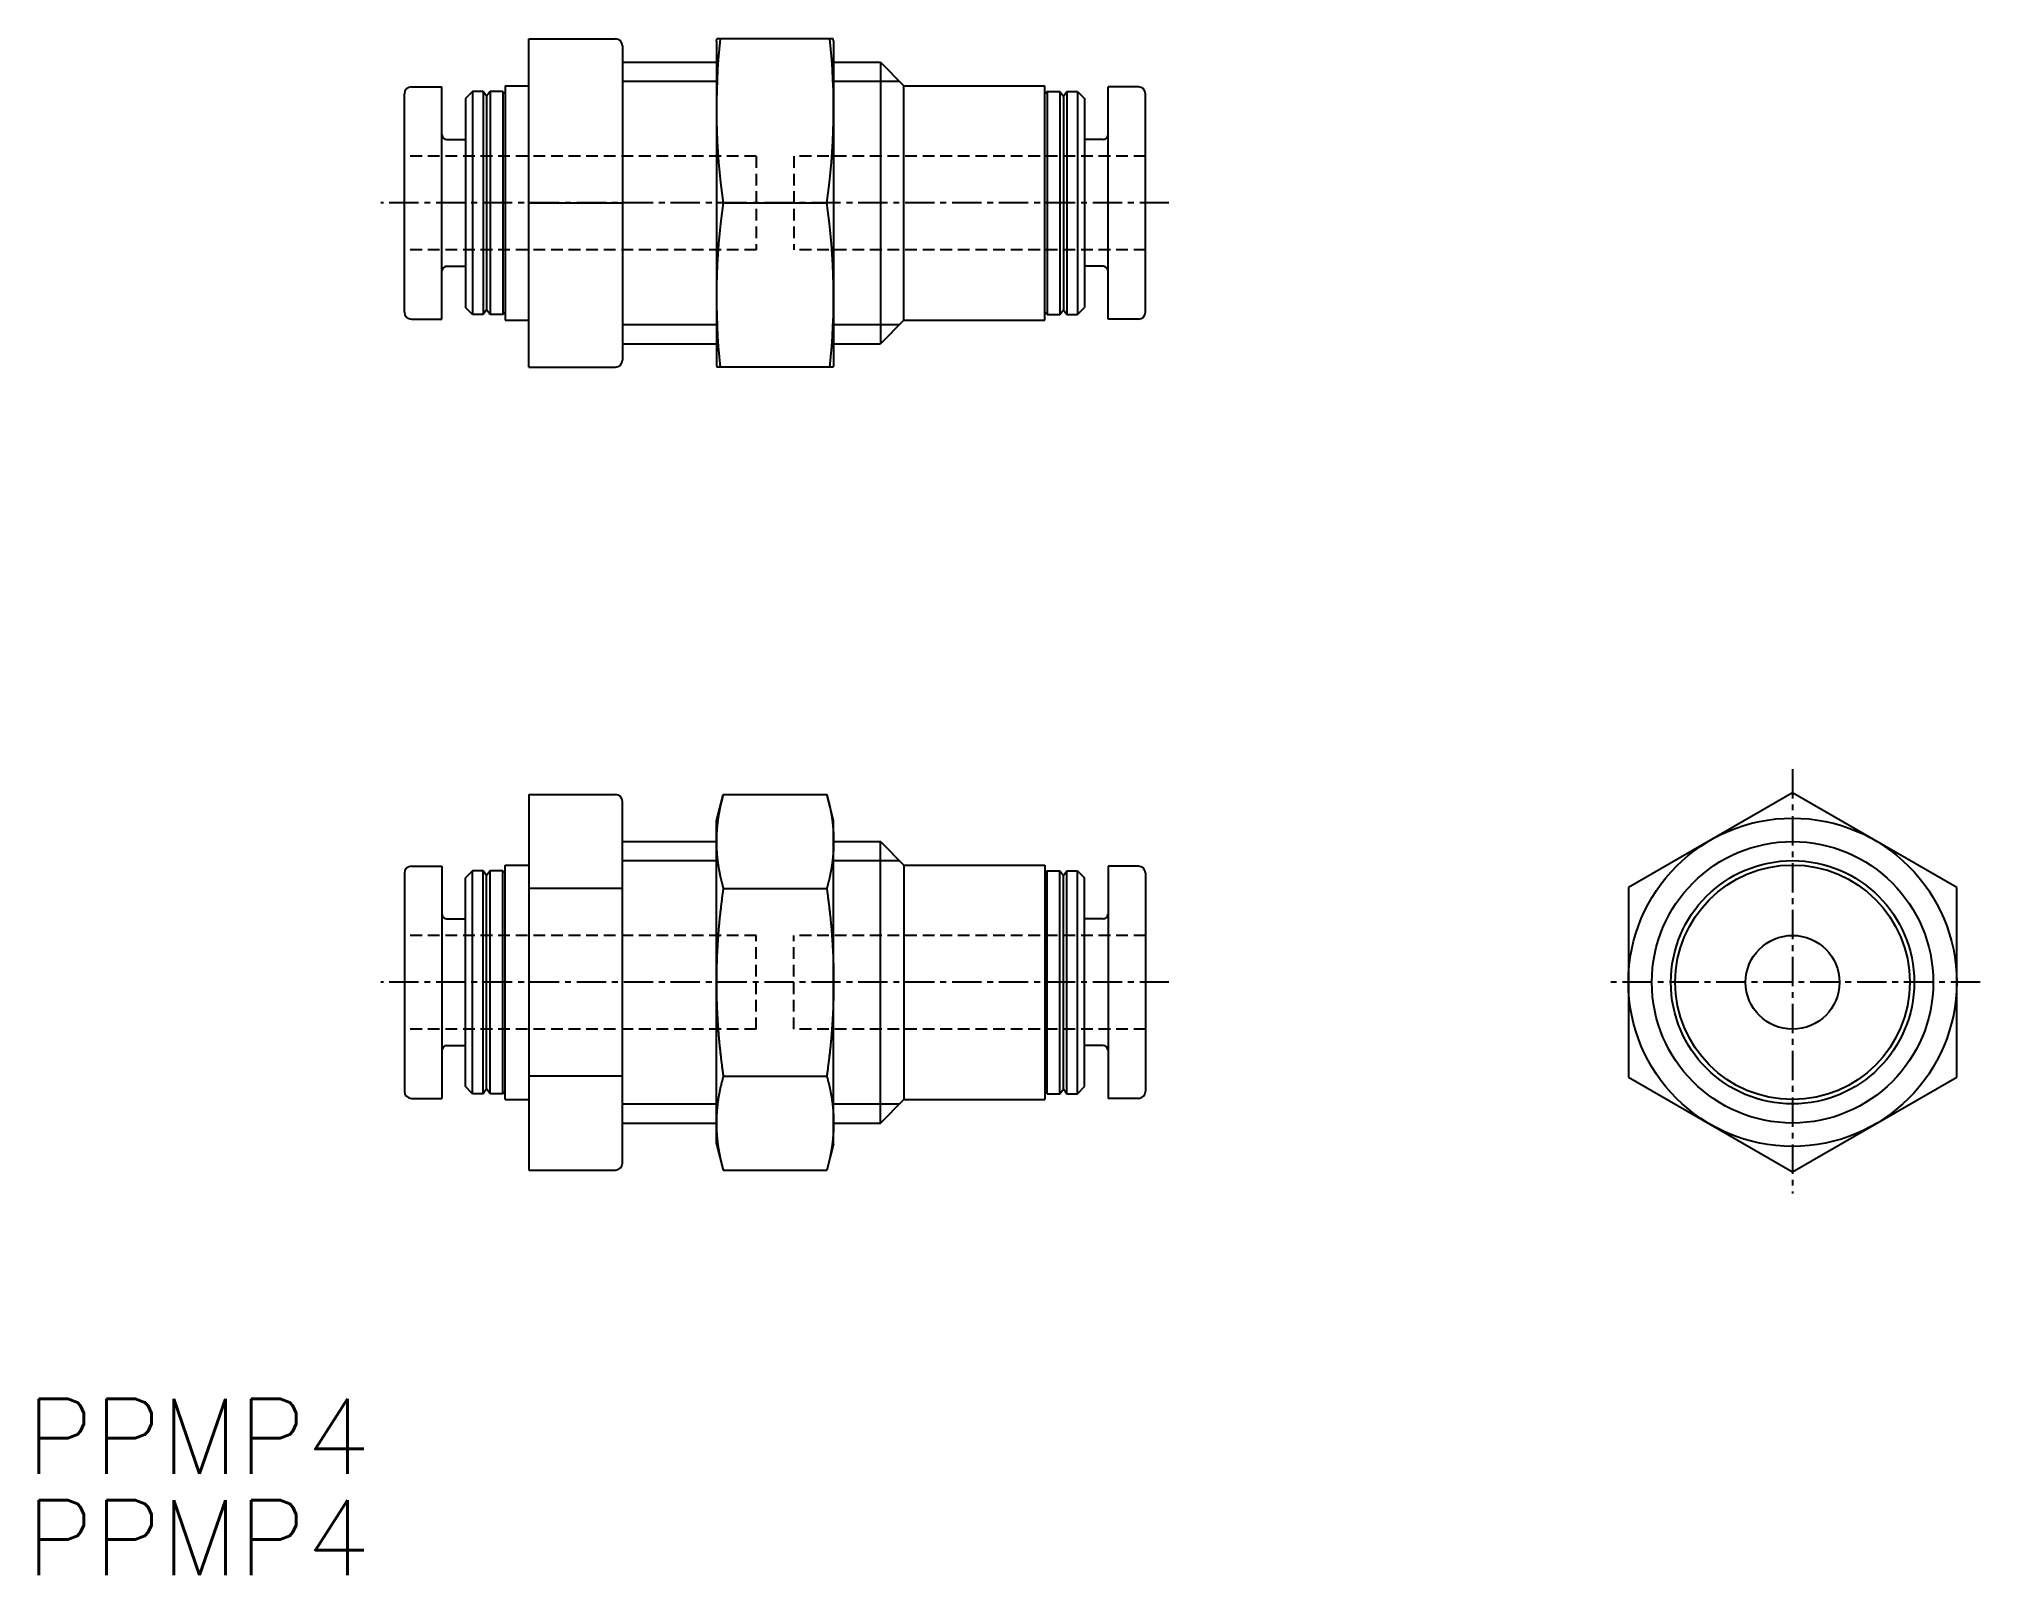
# Model space of a CAD drawing. Extents: x 18.2 to 101, y -10.9 to 54.6.
import ezdxf

# ---------------------------------------------------------------- set-up
doc = ezdxf.new("R2010")
doc.units = 0
doc.linetypes.add('CENTER', pattern=[2, 1.25, -0.25, 0.25, -0.25])
doc.linetypes.add('DASHED', pattern=[0.75, 0.5, -0.25])
doc.layers.get('0').update_dxf_attribs({"linetype": 'CONTINUOUS'})
doc.layers.add('CENTER', color=1, linetype='CENTER')
doc.styles.get("Standard").update_dxf_attribs({"font": 'txt.shx'})

msp = doc.modelspace()

# ---------------------------------------------------------------- linework, layer by layer
at = {"color": 7, "linetype": 'CONTINUOUS'}
for p, q in [((39.094, 40.638), (39.094, 54.638)), ((39.094, 54.638), (42.794, 54.638)), ((47.094, 54.538), (47.121, 54.638)), ((52.068, 54.638), (47.121, 54.638)), ((52.094, 54.538), (52.068, 54.638)), ((43.094, 54.338), (43.094, 40.938)), ((47.094, 54.538), (47.094, 40.738)), ((52.094, 54.538), (52.094, 40.738)), ((43.094, 53.638), (47.094, 53.638)), ((52.094, 53.638), (54.094, 53.638)), ((54.094, 53.638), (55.094, 52.638)), ((54.094, 53.638), (54.094, 41.638)), ((33.794, 42.988), (33.794, 52.288)), ((34.094, 52.588), (35.394, 52.588)), ((35.394, 42.688), (35.394, 52.588)), ((36.694, 52.388), (36.394, 52.088)), ((36.694, 52.388), (36.694, 42.888)), ((37.144, 52.388), (36.694, 52.388)), ((37.294, 52.188), (37.144, 52.388)), ((37.144, 52.388), (37.144, 42.888)), ((37.444, 52.388), (37.294, 52.188)), ((37.294, 52.188), (37.294, 43.088)), ((37.994, 52.388), (37.444, 52.388)), ((37.444, 52.388), (37.444, 42.888)), ((37.994, 52.388), (38.094, 52.288)), ((37.994, 52.388), (37.994, 42.888)), ((38.094, 52.638), (39.094, 52.638)), ((38.094, 52.638), (38.094, 42.638)), ((55.094, 52.638), (61.094, 52.638)), ((55.094, 42.638), (55.094, 52.638)), ((61.094, 42.638), (61.094, 52.638)), ((61.194, 52.388), (61.094, 52.288)), ((61.194, 52.388), (61.744, 52.388)), ((61.194, 52.388), (61.194, 42.888)), ((61.744, 52.388), (61.744, 42.888)), ((61.744, 52.388), (61.894, 52.188)), ((61.894, 52.188), (62.044, 52.388)), ((61.894, 52.188), (61.894, 43.088)), ((62.044, 52.388), (62.044, 42.888)), ((62.044, 52.388), (62.494, 52.388)), ((62.494, 52.388), (62.794, 52.088)), ((62.494, 52.388), (62.494, 42.888)), ((63.794, 42.688), (63.794, 52.588)), ((65.094, 52.588), (63.794, 52.588)), ((65.394, 42.988), (65.394, 52.288)), ((36.394, 52.088), (36.394, 43.188)), ((62.794, 52.088), (62.794, 43.188)), ((35.594, 50.338), (36.394, 50.338)), ((63.594, 50.338), (62.794, 50.338)), ((39.094, 47.638), (43.094, 47.638)), ((47.391, 47.638), (51.798, 47.638)), ((35.594, 44.938), (36.394, 44.938)), ((63.594, 44.938), (62.794, 44.938)), ((36.694, 42.888), (36.394, 43.188)), ((37.294, 43.088), (37.144, 42.888)), ((37.444, 42.888), (37.294, 43.088)), ((61.744, 42.888), (61.894, 43.088)), ((61.894, 43.088), (62.044, 42.888)), ((62.494, 42.888), (62.794, 43.188)), ((34.094, 42.688), (35.394, 42.688)), ((37.144, 42.888), (36.694, 42.888)), ((37.994, 42.888), (37.444, 42.888)), ((37.994, 42.888), (38.094, 42.988)), ((38.094, 42.638), (39.094, 42.638)), ((55.094, 42.638), (54.094, 41.638)), ((55.094, 42.638), (61.094, 42.638)), ((61.194, 42.888), (61.094, 42.988)), ((61.194, 42.888), (61.744, 42.888)), ((62.044, 42.888), (62.494, 42.888)), ((65.094, 42.688), (63.794, 42.688)), ((43.094, 41.638), (47.094, 41.638)), ((52.094, 41.638), (54.094, 41.638)), ((39.094, 40.638), (42.794, 40.638)), ((47.094, 40.738), (47.121, 40.638)), ((52.068, 40.638), (47.121, 40.638)), ((52.094, 40.738), (52.068, 40.638)), ((39.094, 22.415), (39.094, 6.403)), ((39.094, 22.415), (42.794, 22.415)), ((47.094, 21.309), (47.391, 22.415)), ((47.391, 22.415), (51.798, 22.415)), ((52.094, 21.309), (51.798, 22.415)), ((92.982, 22.492), (85.982, 18.45)), ((99.982, 18.45), (92.982, 22.492)), ((43.094, 6.703), (43.094, 22.115)), ((47.094, 7.509), (47.094, 21.309)), ((52.094, 7.509), (52.094, 21.309)), ((43.094, 20.409), (47.094, 20.409)), ((52.094, 20.409), (54.094, 20.409)), ((54.094, 8.409), (54.094, 20.409)), ((55.094, 19.409), (54.094, 20.409)), ((33.794, 19.059), (33.794, 9.759)), ((34.094, 19.359), (35.394, 19.359)), ((35.394, 19.359), (35.394, 9.459)), ((36.694, 19.159), (36.394, 18.859)), ((37.144, 19.159), (36.694, 19.159)), ((36.694, 9.659), (36.694, 19.159)), ((37.144, 9.659), (37.144, 19.159)), ((37.294, 18.959), (37.144, 19.159)), ((37.444, 19.159), (37.294, 18.959)), ((37.994, 19.159), (37.444, 19.159)), ((37.444, 9.659), (37.444, 19.159)), ((37.994, 9.659), (37.994, 19.159)), ((37.994, 19.159), (38.094, 19.059)), ((38.094, 9.409), (38.094, 19.409)), ((38.094, 19.409), (39.094, 19.409)), ((55.094, 19.409), (55.094, 9.409)), ((55.094, 19.409), (61.094, 19.409)), ((61.094, 19.409), (61.094, 9.409)), ((61.194, 19.159), (61.094, 19.059)), ((61.194, 9.659), (61.194, 19.159)), ((61.194, 19.159), (61.744, 19.159)), ((61.744, 19.159), (61.894, 18.959)), ((61.744, 9.659), (61.744, 19.159)), ((61.894, 18.959), (62.044, 19.159)), ((62.044, 19.159), (62.494, 19.159)), ((62.044, 9.659), (62.044, 19.159)), ((62.494, 9.659), (62.494, 19.159)), ((62.494, 19.159), (62.794, 18.859)), ((65.094, 19.359), (63.794, 19.359)), ((63.794, 19.359), (63.794, 9.459)), ((65.394, 19.059), (65.394, 9.759)), ((36.394, 9.959), (36.394, 18.859)), ((37.294, 9.859), (37.294, 18.959)), ((43.094, 18.412), (39.094, 18.412)), ((47.391, 18.412), (51.798, 18.412)), ((61.894, 9.859), (61.894, 18.959)), ((62.794, 9.959), (62.794, 18.859)), ((85.982, 18.45), (85.982, 10.368)), ((99.982, 10.368), (99.982, 18.45)), ((35.594, 17.109), (36.394, 17.109)), ((63.594, 17.109), (62.794, 17.109)), ((35.594, 11.709), (36.394, 11.709)), ((63.594, 11.709), (62.794, 11.709)), ((36.694, 9.659), (36.394, 9.959)), ((43.094, 10.406), (39.094, 10.406)), ((47.391, 10.406), (51.798, 10.406)), ((62.494, 9.659), (62.794, 9.959)), ((85.982, 10.368), (92.982, 6.326)), ((92.982, 6.326), (99.982, 10.368)), ((34.094, 9.459), (35.394, 9.459)), ((37.144, 9.659), (36.694, 9.659)), ((37.294, 9.859), (37.144, 9.659)), ((37.444, 9.659), (37.294, 9.859)), ((37.994, 9.659), (37.444, 9.659)), ((37.994, 9.659), (38.094, 9.759)), ((38.094, 9.409), (39.094, 9.409)), ((54.094, 8.409), (55.094, 9.409)), ((55.094, 9.409), (61.094, 9.409)), ((61.194, 9.659), (61.094, 9.759)), ((61.194, 9.659), (61.744, 9.659)), ((61.744, 9.659), (61.894, 9.859)), ((61.894, 9.859), (62.044, 9.659)), ((62.044, 9.659), (62.494, 9.659)), ((65.094, 9.459), (63.794, 9.459)), ((43.094, 8.409), (47.094, 8.409)), ((52.094, 8.409), (54.094, 8.409)), ((47.094, 7.509), (47.391, 6.403)), ((52.094, 7.509), (51.798, 6.403)), ((39.094, 6.403), (42.794, 6.403)), ((47.391, 6.403), (51.798, 6.403))]:
    msp.add_line(p, q, dxfattribs=at)
at = {"color": 3, "linetype": 'CONTINUOUS'}
for p, q in [((43.094, 52.826), (47.094, 52.826)), ((52.094, 52.826), (54.906, 52.826)), ((43.094, 42.45), (47.094, 42.45)), ((52.094, 42.45), (54.906, 42.45)), ((43.094, 19.597), (47.094, 19.597)), ((52.094, 19.597), (54.906, 19.597)), ((43.094, 9.221), (47.094, 9.221)), ((52.094, 9.221), (54.906, 9.221))]:
    msp.add_line(p, q, dxfattribs=at)
at = {"color": 3, "linetype": 'DASHED'}
for p, q in [((48.794, 49.638), (33.794, 49.638)), ((48.794, 49.638), (48.794, 45.638)), ((50.394, 49.638), (50.394, 45.638)), ((65.394, 49.638), (50.394, 49.638)), ((48.794, 45.638), (33.794, 45.638)), ((65.394, 45.638), (50.394, 45.638)), ((48.794, 16.409), (33.794, 16.409)), ((48.794, 12.409), (48.794, 16.409)), ((50.394, 12.409), (50.394, 16.409)), ((65.394, 16.409), (50.394, 16.409)), ((48.794, 12.409), (33.794, 12.409)), ((65.394, 12.409), (50.394, 12.409))]:
    msp.add_line(p, q, dxfattribs=at)
at = {"color": 7}
for points in [[(47.391, 22.415, 0), (47.383, 22.39, 0), (47.376, 22.366, 0), (47.369, 22.341, 0), (47.362, 22.317, 0), (47.355, 22.292, 0), (47.349, 22.268, 0), (47.342, 22.243, 0), (47.335, 22.218, 0), (47.329, 22.194, 0), (47.322, 22.169, 0), (47.316, 22.145, 0), (47.31, 22.12, 0), (47.304, 22.095, 0), (47.298, 22.07, 0), (47.292, 22.046, 0), (47.286, 22.021, 0), (47.28, 21.996, 0), (47.274, 21.971, 0), (47.268, 21.946, 0), (47.263, 21.921, 0), (47.257, 21.896, 0), (47.252, 21.871, 0), (47.247, 21.846, 0), (47.241, 21.821, 0), (47.236, 21.796, 0), (47.231, 21.771, 0), (47.226, 21.746, 0), (47.221, 21.721, 0), (47.217, 21.696, 0), (47.212, 21.671, 0), (47.207, 21.646, 0), (47.203, 21.621, 0), (47.198, 21.596, 0), (47.194, 21.57, 0), (47.19, 21.545, 0), (47.185, 21.52, 0), (47.181, 21.495, 0), (47.178, 21.47, 0), (47.174, 21.444, 0), (47.17, 21.419, 0), (47.166, 21.394, 0), (47.162, 21.369, 0), (47.159, 21.343, 0), (47.155, 21.318, 0), (47.152, 21.293, 0), (47.149, 21.267, 0), (47.146, 21.242, 0), (47.143, 21.216, 0), (47.14, 21.191, 0), (47.137, 21.166, 0), (47.134, 21.14, 0), (47.131, 21.115, 0), (47.129, 21.089, 0), (47.126, 21.064, 0), (47.124, 21.038, 0), (47.121, 21.013, 0), (47.119, 20.988, 0), (47.117, 20.962, 0), (47.115, 20.937, 0), (47.113, 20.911, 0), (47.111, 20.886, 0), (47.109, 20.86, 0), (47.108, 20.835, 0), (47.106, 20.809, 0), (47.105, 20.784, 0), (47.103, 20.758, 0), (47.102, 20.733, 0), (47.101, 20.707, 0), (47.1, 20.681, 0), (47.099, 20.656, 0), (47.098, 20.63, 0), (47.097, 20.605, 0), (47.096, 20.579, 0), (47.096, 20.554, 0), (47.095, 20.528, 0), (47.095, 20.503, 0), (47.095, 20.477, 0), (47.094, 20.451, 0), (47.094, 20.426, 0), (47.094, 20.4, 0), (47.094, 20.375, 0), (47.095, 20.349, 0), (47.095, 20.324, 0), (47.095, 20.298, 0), (47.096, 20.273, 0), (47.096, 20.247, 0), (47.097, 20.221, 0), (47.098, 20.196, 0), (47.099, 20.17, 0), (47.1, 20.145, 0), (47.101, 20.119, 0), (47.102, 20.094, 0), (47.103, 20.068, 0), (47.105, 20.043, 0), (47.106, 20.017, 0), (47.108, 19.992, 0), (47.109, 19.966, 0), (47.111, 19.941, 0), (47.113, 19.915, 0), (47.115, 19.89, 0), (47.117, 19.864, 0), (47.119, 19.839, 0), (47.121, 19.813, 0), (47.124, 19.788, 0), (47.126, 19.762, 0), (47.129, 19.737, 0), (47.131, 19.712, 0), (47.134, 19.686, 0), (47.137, 19.661, 0), (47.14, 19.635, 0), (47.143, 19.61, 0), (47.146, 19.584, 0), (47.149, 19.559, 0), (47.152, 19.534, 0), (47.155, 19.509, 0), (47.159, 19.483, 0), (47.162, 19.458, 0), (47.166, 19.433, 0), (47.17, 19.407, 0), (47.173, 19.382, 0), (47.177, 19.357, 0), (47.181, 19.331, 0), (47.185, 19.306, 0), (47.19, 19.281, 0), (47.194, 19.256, 0), (47.198, 19.231, 0), (47.203, 19.206, 0), (47.207, 19.18, 0), (47.212, 19.155, 0), (47.217, 19.13, 0), (47.221, 19.105, 0), (47.226, 19.08, 0), (47.231, 19.055, 0), (47.236, 19.03, 0), (47.241, 19.005, 0), (47.247, 18.98, 0), (47.252, 18.955, 0), (47.257, 18.93, 0), (47.263, 18.905, 0), (47.268, 18.88, 0), (47.274, 18.855, 0), (47.28, 18.831, 0), (47.286, 18.806, 0), (47.292, 18.781, 0), (47.298, 18.756, 0), (47.304, 18.731, 0), (47.31, 18.707, 0), (47.316, 18.682, 0), (47.322, 18.657, 0), (47.329, 18.633, 0), (47.335, 18.608, 0), (47.342, 18.583, 0), (47.349, 18.559, 0), (47.355, 18.534, 0), (47.362, 18.51, 0), (47.369, 18.485, 0), (47.376, 18.461, 0), (47.383, 18.436, 0), (47.391, 18.412, 0)], [(51.798, 22.415, 0), (51.805, 22.39, 0), (51.812, 22.366, 0), (51.819, 22.341, 0), (51.826, 22.317, 0), (51.833, 22.292, 0), (51.84, 22.268, 0), (51.847, 22.243, 0), (51.853, 22.218, 0), (51.86, 22.194, 0), (51.866, 22.169, 0), (51.873, 22.145, 0), (51.879, 22.12, 0), (51.885, 22.095, 0), (51.891, 22.07, 0), (51.897, 22.046, 0), (51.903, 22.021, 0), (51.909, 21.996, 0), (51.915, 21.971, 0), (51.92, 21.946, 0), (51.926, 21.921, 0), (51.931, 21.896, 0), (51.937, 21.871, 0), (51.942, 21.846, 0), (51.947, 21.821, 0), (51.952, 21.796, 0), (51.958, 21.771, 0), (51.962, 21.746, 0), (51.967, 21.721, 0), (51.972, 21.696, 0), (51.977, 21.671, 0), (51.981, 21.646, 0), (51.986, 21.621, 0), (51.99, 21.596, 0), (51.995, 21.57, 0), (51.999, 21.545, 0), (52.003, 21.52, 0), (52.007, 21.495, 0), (52.011, 21.47, 0), (52.015, 21.444, 0), (52.019, 21.419, 0), (52.023, 21.394, 0), (52.026, 21.369, 0), (52.03, 21.343, 0), (52.033, 21.318, 0), (52.037, 21.293, 0), (52.04, 21.267, 0), (52.043, 21.242, 0), (52.046, 21.216, 0), (52.049, 21.191, 0), (52.052, 21.166, 0), (52.055, 21.14, 0), (52.057, 21.115, 0), (52.06, 21.089, 0), (52.063, 21.064, 0), (52.065, 21.038, 0), (52.067, 21.013, 0), (52.07, 20.988, 0), (52.072, 20.962, 0), (52.074, 20.937, 0), (52.076, 20.911, 0), (52.078, 20.886, 0), (52.079, 20.86, 0), (52.081, 20.835, 0), (52.083, 20.809, 0), (52.084, 20.784, 0), (52.085, 20.758, 0), (52.087, 20.733, 0), (52.088, 20.707, 0), (52.089, 20.681, 0), (52.09, 20.656, 0), (52.091, 20.63, 0), (52.092, 20.605, 0), (52.092, 20.579, 0), (52.093, 20.554, 0), (52.093, 20.528, 0), (52.094, 20.503, 0), (52.094, 20.477, 0), (52.094, 20.451, 0), (52.094, 20.426, 0), (52.094, 20.4, 0), (52.094, 20.375, 0), (52.094, 20.349, 0), (52.094, 20.324, 0), (52.093, 20.298, 0), (52.093, 20.273, 0), (52.092, 20.247, 0), (52.092, 20.221, 0), (52.091, 20.196, 0), (52.09, 20.17, 0), (52.089, 20.145, 0), (52.088, 20.119, 0), (52.087, 20.094, 0), (52.085, 20.068, 0), (52.084, 20.043, 0), (52.083, 20.017, 0), (52.081, 19.992, 0), (52.079, 19.966, 0), (52.078, 19.941, 0), (52.076, 19.915, 0), (52.074, 19.89, 0), (52.072, 19.864, 0), (52.07, 19.839, 0), (52.067, 19.813, 0), (52.065, 19.788, 0), (52.063, 19.762, 0), (52.06, 19.737, 0), (52.057, 19.712, 0), (52.055, 19.686, 0), (52.052, 19.661, 0), (52.049, 19.635, 0), (52.046, 19.61, 0), (52.043, 19.584, 0), (52.04, 19.559, 0), (52.037, 19.534, 0), (52.033, 19.509, 0), (52.03, 19.483, 0), (52.026, 19.458, 0), (52.023, 19.433, 0), (52.019, 19.407, 0), (52.015, 19.382, 0), (52.011, 19.357, 0), (52.007, 19.331, 0), (52.003, 19.306, 0), (51.999, 19.281, 0), (51.995, 19.256, 0), (51.99, 19.231, 0), (51.986, 19.206, 0), (51.981, 19.18, 0), (51.977, 19.155, 0), (51.972, 19.13, 0), (51.967, 19.105, 0), (51.962, 19.08, 0), (51.958, 19.055, 0), (51.953, 19.03, 0), (51.947, 19.005, 0), (51.942, 18.98, 0), (51.937, 18.955, 0), (51.931, 18.93, 0), (51.926, 18.905, 0), (51.92, 18.88, 0), (51.915, 18.855, 0), (51.909, 18.831, 0), (51.903, 18.806, 0), (51.897, 18.781, 0), (51.891, 18.756, 0), (51.885, 18.731, 0), (51.879, 18.707, 0), (51.873, 18.682, 0), (51.866, 18.657, 0), (51.86, 18.633, 0), (51.853, 18.608, 0), (51.847, 18.583, 0), (51.84, 18.559, 0), (51.833, 18.534, 0), (51.826, 18.51, 0), (51.819, 18.485, 0), (51.812, 18.461, 0), (51.805, 18.436, 0), (51.798, 18.412, 0)], [(47.391, 18.412, 0), (47.383, 18.362, 0), (47.376, 18.312, 0), (47.369, 18.262, 0), (47.362, 18.212, 0), (47.355, 18.162, 0), (47.348, 18.112, 0), (47.341, 18.062, 0), (47.334, 18.012, 0), (47.328, 17.962, 0), (47.321, 17.912, 0), (47.315, 17.861, 0), (47.308, 17.811, 0), (47.302, 17.761, 0), (47.296, 17.711, 0), (47.29, 17.661, 0), (47.284, 17.611, 0), (47.278, 17.561, 0), (47.272, 17.511, 0), (47.267, 17.46, 0), (47.261, 17.41, 0), (47.255, 17.36, 0), (47.25, 17.31, 0), (47.245, 17.259, 0), (47.239, 17.209, 0), (47.234, 17.159, 0), (47.229, 17.109, 0), (47.224, 17.058, 0), (47.219, 17.008, 0), (47.215, 16.958, 0), (47.21, 16.907, 0), (47.205, 16.857, 0), (47.201, 16.807, 0), (47.196, 16.756, 0), (47.192, 16.706, 0), (47.188, 16.656, 0), (47.184, 16.605, 0), (47.18, 16.555, 0), (47.176, 16.505, 0), (47.172, 16.454, 0), (47.168, 16.404, 0), (47.164, 16.354, 0), (47.161, 16.303, 0), (47.157, 16.253, 0), (47.154, 16.202, 0), (47.151, 16.152, 0), (47.147, 16.101, 0), (47.144, 16.051, 0), (47.141, 16, 0), (47.138, 15.95, 0), (47.136, 15.899, 0), (47.133, 15.849, 0), (47.13, 15.799, 0), (47.128, 15.748, 0), (47.125, 15.698, 0), (47.123, 15.647, 0), (47.12, 15.597, 0), (47.118, 15.546, 0), (47.116, 15.496, 0), (47.114, 15.445, 0), (47.112, 15.395, 0), (47.111, 15.344, 0), (47.109, 15.293, 0), (47.107, 15.243, 0), (47.106, 15.193, 0), (47.104, 15.142, 0), (47.103, 15.091, 0), (47.102, 15.041, 0), (47.101, 14.99, 0), (47.1, 14.94, 0), (47.099, 14.889, 0), (47.098, 14.839, 0), (47.097, 14.788, 0), (47.096, 14.738, 0), (47.096, 14.687, 0), (47.095, 14.636, 0), (47.095, 14.586, 0), (47.095, 14.535, 0), (47.094, 14.485, 0), (47.094, 14.434, 0), (47.094, 14.384, 0), (47.094, 14.333, 0), (47.095, 14.283, 0), (47.095, 14.232, 0), (47.095, 14.181, 0), (47.096, 14.131, 0), (47.096, 14.08, 0), (47.097, 14.03, 0), (47.098, 13.979, 0), (47.099, 13.929, 0), (47.1, 13.878, 0), (47.101, 13.828, 0), (47.102, 13.777, 0), (47.103, 13.727, 0), (47.104, 13.676, 0), (47.106, 13.626, 0), (47.107, 13.575, 0), (47.109, 13.524, 0), (47.111, 13.474, 0), (47.112, 13.424, 0), (47.114, 13.373, 0), (47.116, 13.322, 0), (47.118, 13.272, 0), (47.12, 13.221, 0), (47.123, 13.171, 0), (47.125, 13.12, 0), (47.128, 13.07, 0), (47.13, 13.02, 0), (47.133, 12.969, 0), (47.136, 12.918, 0), (47.138, 12.868, 0), (47.141, 12.818, 0), (47.144, 12.767, 0), (47.147, 12.717, 0), (47.151, 12.666, 0), (47.154, 12.616, 0), (47.157, 12.565, 0), (47.161, 12.515, 0), (47.164, 12.465, 0), (47.168, 12.414, 0), (47.172, 12.364, 0), (47.176, 12.313, 0), (47.18, 12.263, 0), (47.184, 12.213, 0), (47.188, 12.162, 0), (47.192, 12.112, 0), (47.196, 12.062, 0), (47.201, 12.011, 0), (47.205, 11.961, 0), (47.21, 11.911, 0), (47.215, 11.86, 0), (47.219, 11.81, 0), (47.224, 11.76, 0), (47.229, 11.709, 0), (47.234, 11.659, 0), (47.239, 11.609, 0), (47.245, 11.559, 0), (47.25, 11.508, 0), (47.255, 11.458, 0), (47.261, 11.408, 0), (47.267, 11.358, 0), (47.272, 11.307, 0), (47.278, 11.257, 0), (47.284, 11.207, 0), (47.29, 11.157, 0), (47.296, 11.107, 0), (47.302, 11.057, 0), (47.308, 11.007, 0), (47.315, 10.957, 0), (47.321, 10.906, 0), (47.328, 10.856, 0), (47.334, 10.806, 0), (47.341, 10.756, 0), (47.348, 10.706, 0), (47.355, 10.656, 0), (47.362, 10.606, 0), (47.369, 10.556, 0), (47.376, 10.506, 0), (47.383, 10.456, 0), (47.391, 10.406, 0)], [(51.798, 18.412, 0), (51.806, 18.362, 0), (51.813, 18.312, 0), (51.82, 18.262, 0), (51.827, 18.212, 0), (51.834, 18.162, 0), (51.841, 18.112, 0), (51.848, 18.062, 0), (51.854, 18.012, 0), (51.861, 17.962, 0), (51.867, 17.912, 0), (51.874, 17.861, 0), (51.88, 17.811, 0), (51.886, 17.761, 0), (51.893, 17.711, 0), (51.899, 17.661, 0), (51.905, 17.611, 0), (51.911, 17.561, 0), (51.916, 17.511, 0), (51.922, 17.46, 0), (51.928, 17.41, 0), (51.933, 17.36, 0), (51.939, 17.31, 0), (51.944, 17.259, 0), (51.949, 17.209, 0), (51.954, 17.159, 0), (51.959, 17.109, 0), (51.965, 17.058, 0), (51.969, 17.008, 0), (51.974, 16.958, 0), (51.979, 16.907, 0), (51.983, 16.857, 0), (51.988, 16.807, 0), (51.992, 16.756, 0), (51.997, 16.706, 0), (52.001, 16.656, 0), (52.005, 16.605, 0), (52.009, 16.555, 0), (52.013, 16.505, 0), (52.017, 16.454, 0), (52.021, 16.404, 0), (52.024, 16.354, 0), (52.028, 16.303, 0), (52.031, 16.253, 0), (52.035, 16.202, 0), (52.038, 16.152, 0), (52.041, 16.101, 0), (52.044, 16.051, 0), (52.047, 16, 0), (52.05, 15.95, 0), (52.053, 15.899, 0), (52.056, 15.849, 0), (52.059, 15.799, 0), (52.061, 15.748, 0), (52.063, 15.698, 0), (52.066, 15.647, 0), (52.068, 15.597, 0), (52.07, 15.546, 0), (52.072, 15.496, 0), (52.074, 15.445, 0), (52.076, 15.395, 0), (52.078, 15.344, 0), (52.08, 15.293, 0), (52.081, 15.243, 0), (52.083, 15.193, 0), (52.084, 15.142, 0), (52.086, 15.091, 0), (52.087, 15.041, 0), (52.088, 14.99, 0), (52.089, 14.94, 0), (52.09, 14.889, 0), (52.091, 14.839, 0), (52.092, 14.788, 0), (52.092, 14.738, 0), (52.093, 14.687, 0), (52.093, 14.636, 0), (52.094, 14.586, 0), (52.094, 14.535, 0), (52.094, 14.485, 0), (52.094, 14.434, 0), (52.094, 14.384, 0), (52.094, 14.333, 0), (52.094, 14.283, 0), (52.094, 14.232, 0), (52.093, 14.181, 0), (52.093, 14.131, 0), (52.092, 14.08, 0), (52.092, 14.03, 0), (52.091, 13.979, 0), (52.09, 13.929, 0), (52.089, 13.878, 0), (52.088, 13.828, 0), (52.087, 13.777, 0), (52.086, 13.727, 0), (52.084, 13.676, 0), (52.083, 13.626, 0), (52.081, 13.575, 0), (52.08, 13.524, 0), (52.078, 13.474, 0), (52.076, 13.424, 0), (52.074, 13.373, 0), (52.072, 13.322, 0), (52.07, 13.272, 0), (52.068, 13.221, 0), (52.066, 13.171, 0), (52.063, 13.12, 0), (52.061, 13.07, 0), (52.059, 13.02, 0), (52.056, 12.969, 0), (52.053, 12.918, 0), (52.05, 12.868, 0), (52.047, 12.818, 0), (52.044, 12.767, 0), (52.041, 12.717, 0), (52.038, 12.666, 0), (52.035, 12.616, 0), (52.031, 12.565, 0), (52.028, 12.515, 0), (52.024, 12.465, 0), (52.021, 12.414, 0), (52.017, 12.364, 0), (52.013, 12.313, 0), (52.009, 12.263, 0), (52.005, 12.213, 0), (52.001, 12.162, 0), (51.997, 12.112, 0), (51.992, 12.062, 0), (51.988, 12.011, 0), (51.983, 11.961, 0), (51.979, 11.911, 0), (51.974, 11.86, 0), (51.969, 11.81, 0), (51.965, 11.76, 0), (51.959, 11.709, 0), (51.954, 11.659, 0), (51.949, 11.609, 0), (51.944, 11.559, 0), (51.939, 11.508, 0), (51.933, 11.458, 0), (51.928, 11.408, 0), (51.922, 11.358, 0), (51.916, 11.307, 0), (51.911, 11.257, 0), (51.905, 11.207, 0), (51.899, 11.157, 0), (51.893, 11.107, 0), (51.886, 11.057, 0), (51.88, 11.007, 0), (51.874, 10.957, 0), (51.867, 10.906, 0), (51.861, 10.856, 0), (51.854, 10.806, 0), (51.848, 10.756, 0), (51.841, 10.706, 0), (51.834, 10.656, 0), (51.827, 10.606, 0), (51.82, 10.556, 0), (51.813, 10.506, 0), (51.806, 10.456, 0), (51.798, 10.406, 0)], [(47.391, 10.406, 0), (47.383, 10.382, 0), (47.376, 10.357, 0), (47.369, 10.333, 0), (47.362, 10.308, 0), (47.355, 10.284, 0), (47.349, 10.259, 0), (47.342, 10.235, 0), (47.335, 10.21, 0), (47.329, 10.185, 0), (47.322, 10.161, 0), (47.316, 10.136, 0), (47.31, 10.111, 0), (47.304, 10.087, 0), (47.298, 10.062, 0), (47.292, 10.037, 0), (47.286, 10.012, 0), (47.28, 9.987, 0), (47.274, 9.963, 0), (47.268, 9.938, 0), (47.263, 9.913, 0), (47.257, 9.888, 0), (47.252, 9.863, 0), (47.247, 9.838, 0), (47.241, 9.813, 0), (47.236, 9.788, 0), (47.231, 9.763, 0), (47.226, 9.738, 0), (47.221, 9.713, 0), (47.217, 9.688, 0), (47.212, 9.663, 0), (47.207, 9.638, 0), (47.203, 9.612, 0), (47.198, 9.587, 0), (47.194, 9.562, 0), (47.19, 9.537, 0), (47.185, 9.512, 0), (47.181, 9.487, 0), (47.177, 9.461, 0), (47.173, 9.436, 0), (47.17, 9.411, 0), (47.166, 9.385, 0), (47.162, 9.36, 0), (47.159, 9.335, 0), (47.155, 9.31, 0), (47.152, 9.284, 0), (47.149, 9.259, 0), (47.146, 9.233, 0), (47.143, 9.208, 0), (47.14, 9.183, 0), (47.137, 9.157, 0), (47.134, 9.132, 0), (47.131, 9.107, 0), (47.129, 9.081, 0), (47.126, 9.056, 0), (47.124, 9.03, 0), (47.121, 9.005, 0), (47.119, 8.979, 0), (47.117, 8.954, 0), (47.115, 8.928, 0), (47.113, 8.903, 0), (47.111, 8.877, 0), (47.109, 8.852, 0), (47.108, 8.826, 0), (47.106, 8.801, 0), (47.105, 8.775, 0), (47.103, 8.75, 0), (47.102, 8.724, 0), (47.101, 8.699, 0), (47.1, 8.673, 0), (47.099, 8.648, 0), (47.098, 8.622, 0), (47.097, 8.597, 0), (47.096, 8.571, 0), (47.096, 8.545, 0), (47.095, 8.52, 0), (47.095, 8.494, 0), (47.095, 8.469, 0), (47.094, 8.443, 0), (47.094, 8.418, 0), (47.094, 8.392, 0), (47.094, 8.367, 0), (47.095, 8.341, 0), (47.095, 8.315, 0), (47.095, 8.29, 0), (47.096, 8.264, 0), (47.096, 8.239, 0), (47.097, 8.213, 0), (47.098, 8.188, 0), (47.099, 8.162, 0), (47.1, 8.137, 0), (47.101, 8.111, 0), (47.102, 8.085, 0), (47.103, 8.06, 0), (47.105, 8.034, 0), (47.106, 8.009, 0), (47.108, 7.983, 0), (47.109, 7.958, 0), (47.111, 7.932, 0), (47.113, 7.907, 0), (47.115, 7.881, 0), (47.117, 7.856, 0), (47.119, 7.83, 0), (47.121, 7.805, 0), (47.124, 7.78, 0), (47.126, 7.754, 0), (47.129, 7.729, 0), (47.131, 7.703, 0), (47.134, 7.678, 0), (47.137, 7.652, 0), (47.14, 7.627, 0), (47.143, 7.602, 0), (47.146, 7.576, 0), (47.149, 7.551, 0), (47.152, 7.526, 0), (47.155, 7.5, 0), (47.159, 7.475, 0), (47.162, 7.45, 0), (47.166, 7.424, 0), (47.17, 7.399, 0), (47.174, 7.374, 0), (47.178, 7.348, 0), (47.181, 7.323, 0), (47.185, 7.298, 0), (47.19, 7.273, 0), (47.194, 7.248, 0), (47.198, 7.222, 0), (47.203, 7.197, 0), (47.207, 7.172, 0), (47.212, 7.147, 0), (47.217, 7.122, 0), (47.221, 7.097, 0), (47.226, 7.072, 0), (47.231, 7.047, 0), (47.236, 7.022, 0), (47.241, 6.997, 0), (47.247, 6.972, 0), (47.252, 6.947, 0), (47.257, 6.922, 0), (47.263, 6.897, 0), (47.268, 6.872, 0), (47.274, 6.847, 0), (47.28, 6.822, 0), (47.286, 6.797, 0), (47.292, 6.773, 0), (47.298, 6.748, 0), (47.304, 6.723, 0), (47.31, 6.698, 0), (47.316, 6.674, 0), (47.322, 6.649, 0), (47.329, 6.624, 0), (47.335, 6.6, 0), (47.342, 6.575, 0), (47.349, 6.55, 0), (47.355, 6.526, 0), (47.362, 6.501, 0), (47.369, 6.477, 0), (47.376, 6.452, 0), (47.383, 6.428, 0), (47.391, 6.403, 0)], [(51.798, 10.406, 0), (51.805, 10.382, 0), (51.812, 10.357, 0), (51.819, 10.333, 0), (51.826, 10.308, 0), (51.833, 10.284, 0), (51.84, 10.259, 0), (51.847, 10.235, 0), (51.853, 10.21, 0), (51.86, 10.185, 0), (51.866, 10.161, 0), (51.873, 10.136, 0), (51.879, 10.111, 0), (51.885, 10.087, 0), (51.891, 10.062, 0), (51.897, 10.037, 0), (51.903, 10.012, 0), (51.909, 9.987, 0), (51.915, 9.963, 0), (51.92, 9.938, 0), (51.926, 9.913, 0), (51.931, 9.888, 0), (51.937, 9.863, 0), (51.942, 9.838, 0), (51.947, 9.813, 0), (51.953, 9.788, 0), (51.958, 9.763, 0), (51.962, 9.738, 0), (51.967, 9.713, 0), (51.972, 9.688, 0), (51.977, 9.663, 0), (51.981, 9.638, 0), (51.986, 9.612, 0), (51.99, 9.587, 0), (51.995, 9.562, 0), (51.999, 9.537, 0), (52.003, 9.512, 0), (52.007, 9.487, 0), (52.011, 9.461, 0), (52.015, 9.436, 0), (52.019, 9.411, 0), (52.023, 9.385, 0), (52.026, 9.36, 0), (52.03, 9.335, 0), (52.033, 9.31, 0), (52.037, 9.284, 0), (52.04, 9.259, 0), (52.043, 9.233, 0), (52.046, 9.208, 0), (52.049, 9.183, 0), (52.052, 9.157, 0), (52.055, 9.132, 0), (52.057, 9.107, 0), (52.06, 9.081, 0), (52.063, 9.056, 0), (52.065, 9.03, 0), (52.067, 9.005, 0), (52.07, 8.979, 0), (52.072, 8.954, 0), (52.074, 8.928, 0), (52.076, 8.903, 0), (52.078, 8.877, 0), (52.079, 8.852, 0), (52.081, 8.826, 0), (52.083, 8.801, 0), (52.084, 8.775, 0), (52.085, 8.75, 0), (52.087, 8.724, 0), (52.088, 8.699, 0), (52.089, 8.673, 0), (52.09, 8.648, 0), (52.091, 8.622, 0), (52.092, 8.597, 0), (52.092, 8.571, 0), (52.093, 8.545, 0), (52.093, 8.52, 0), (52.094, 8.494, 0), (52.094, 8.469, 0), (52.094, 8.443, 0), (52.094, 8.418, 0), (52.094, 8.392, 0), (52.094, 8.367, 0), (52.094, 8.341, 0), (52.094, 8.315, 0), (52.093, 8.29, 0), (52.093, 8.264, 0), (52.092, 8.239, 0), (52.092, 8.213, 0), (52.091, 8.188, 0), (52.09, 8.162, 0), (52.089, 8.137, 0), (52.088, 8.111, 0), (52.087, 8.085, 0), (52.085, 8.06, 0), (52.084, 8.034, 0), (52.083, 8.009, 0), (52.081, 7.983, 0), (52.079, 7.958, 0), (52.078, 7.932, 0), (52.076, 7.907, 0), (52.074, 7.881, 0), (52.072, 7.856, 0), (52.07, 7.83, 0), (52.067, 7.805, 0), (52.065, 7.78, 0), (52.063, 7.754, 0), (52.06, 7.729, 0), (52.057, 7.703, 0), (52.055, 7.678, 0), (52.052, 7.652, 0), (52.049, 7.627, 0), (52.046, 7.602, 0), (52.043, 7.576, 0), (52.04, 7.551, 0), (52.037, 7.526, 0), (52.033, 7.5, 0), (52.03, 7.475, 0), (52.026, 7.45, 0), (52.023, 7.424, 0), (52.019, 7.399, 0), (52.015, 7.374, 0), (52.011, 7.348, 0), (52.007, 7.323, 0), (52.003, 7.298, 0), (51.999, 7.273, 0), (51.995, 7.248, 0), (51.99, 7.222, 0), (51.986, 7.197, 0), (51.981, 7.172, 0), (51.977, 7.147, 0), (51.972, 7.122, 0), (51.967, 7.097, 0), (51.962, 7.072, 0), (51.958, 7.047, 0), (51.952, 7.022, 0), (51.947, 6.997, 0), (51.942, 6.972, 0), (51.937, 6.947, 0), (51.931, 6.922, 0), (51.926, 6.897, 0), (51.92, 6.872, 0), (51.915, 6.847, 0), (51.909, 6.822, 0), (51.903, 6.797, 0), (51.897, 6.773, 0), (51.891, 6.748, 0), (51.885, 6.723, 0), (51.879, 6.698, 0), (51.873, 6.674, 0), (51.866, 6.649, 0), (51.86, 6.624, 0), (51.853, 6.6, 0), (51.847, 6.575, 0), (51.84, 6.55, 0), (51.833, 6.526, 0), (51.826, 6.501, 0), (51.819, 6.477, 0), (51.812, 6.452, 0), (51.805, 6.428, 0), (51.798, 6.403, 0)]]:
    msp.add_polyline3d(points, dxfattribs=at)
at = {"color": 7, "linetype": 'CONTINUOUS'}
for radius in [7, 6, 5, 2]:
    msp.add_circle((92.982, 14.409), radius, dxfattribs=at)
at = {"color": 3, "linetype": 'CONTINUOUS'}
msp.add_circle((92.982, 14.409), 5.188, dxfattribs=at)
at = {"color": 7, "linetype": 'CONTINUOUS'}
for centre, radius, start, end in [((42.794, 54.338), 0.3, 0, 90), ((74.286, 51.64), 27.191, 173.67162, 188.46511), ((24.903, 51.64), 27.191, 351.53489, 6.32838), ((34.094, 52.288), 0.3, 90, 180), ((65.094, 52.288), 0.3, 0, 90), ((35.594, 50.538), 0.2, 180, 270), ((63.594, 50.538), 0.2, 270, 0), ((74.286, 43.635), 27.191, 171.53489, 186.32838), ((24.903, 43.635), 27.191, 353.67162, 8.46511), ((35.594, 44.738), 0.2, 90, 180), ((63.594, 44.738), 0.2, 0, 90), ((34.094, 42.988), 0.3, 180, 270), ((65.094, 42.988), 0.3, 270, 0), ((42.794, 40.938), 0.3, 270, 0), ((42.794, 22.115), 0.3, 0, 90), ((34.094, 19.059), 0.3, 90, 180), ((65.094, 19.059), 0.3, 0, 90), ((35.594, 17.309), 0.2, 180, 270), ((63.594, 17.309), 0.2, 270, 0), ((35.594, 11.509), 0.2, 90, 180), ((63.594, 11.509), 0.2, 0, 90), ((34.094, 9.759), 0.3, 180, 270), ((65.094, 9.759), 0.3, 270, 0), ((42.794, 6.703), 0.3, 270, 0)]:
    msp.add_arc(centre, radius, start, end, dxfattribs=at)
at = {"layer": 'CENTER', "color": 1, "linetype": 'CENTER'}
for p, q in [((66.394, 47.638), (32.794, 47.638)), ((92.982, 23.492), (92.982, 5.409)), ((66.394, 14.409), (32.794, 14.409)), ((100.982, 14.409), (84.982, 14.409))]:
    msp.add_line(p, q, dxfattribs=at)

# ---------------------------------------------------------------- texts
at = {"color": 7, "linetype": 'CONTINUOUS'}
for p in [(17.656, -6.553), (17.656, -10.871)]:
    msp.add_text('PPMP4', height=3.2, dxfattribs=at).set_placement(p)

doc.saveas('drawing.dxf')
